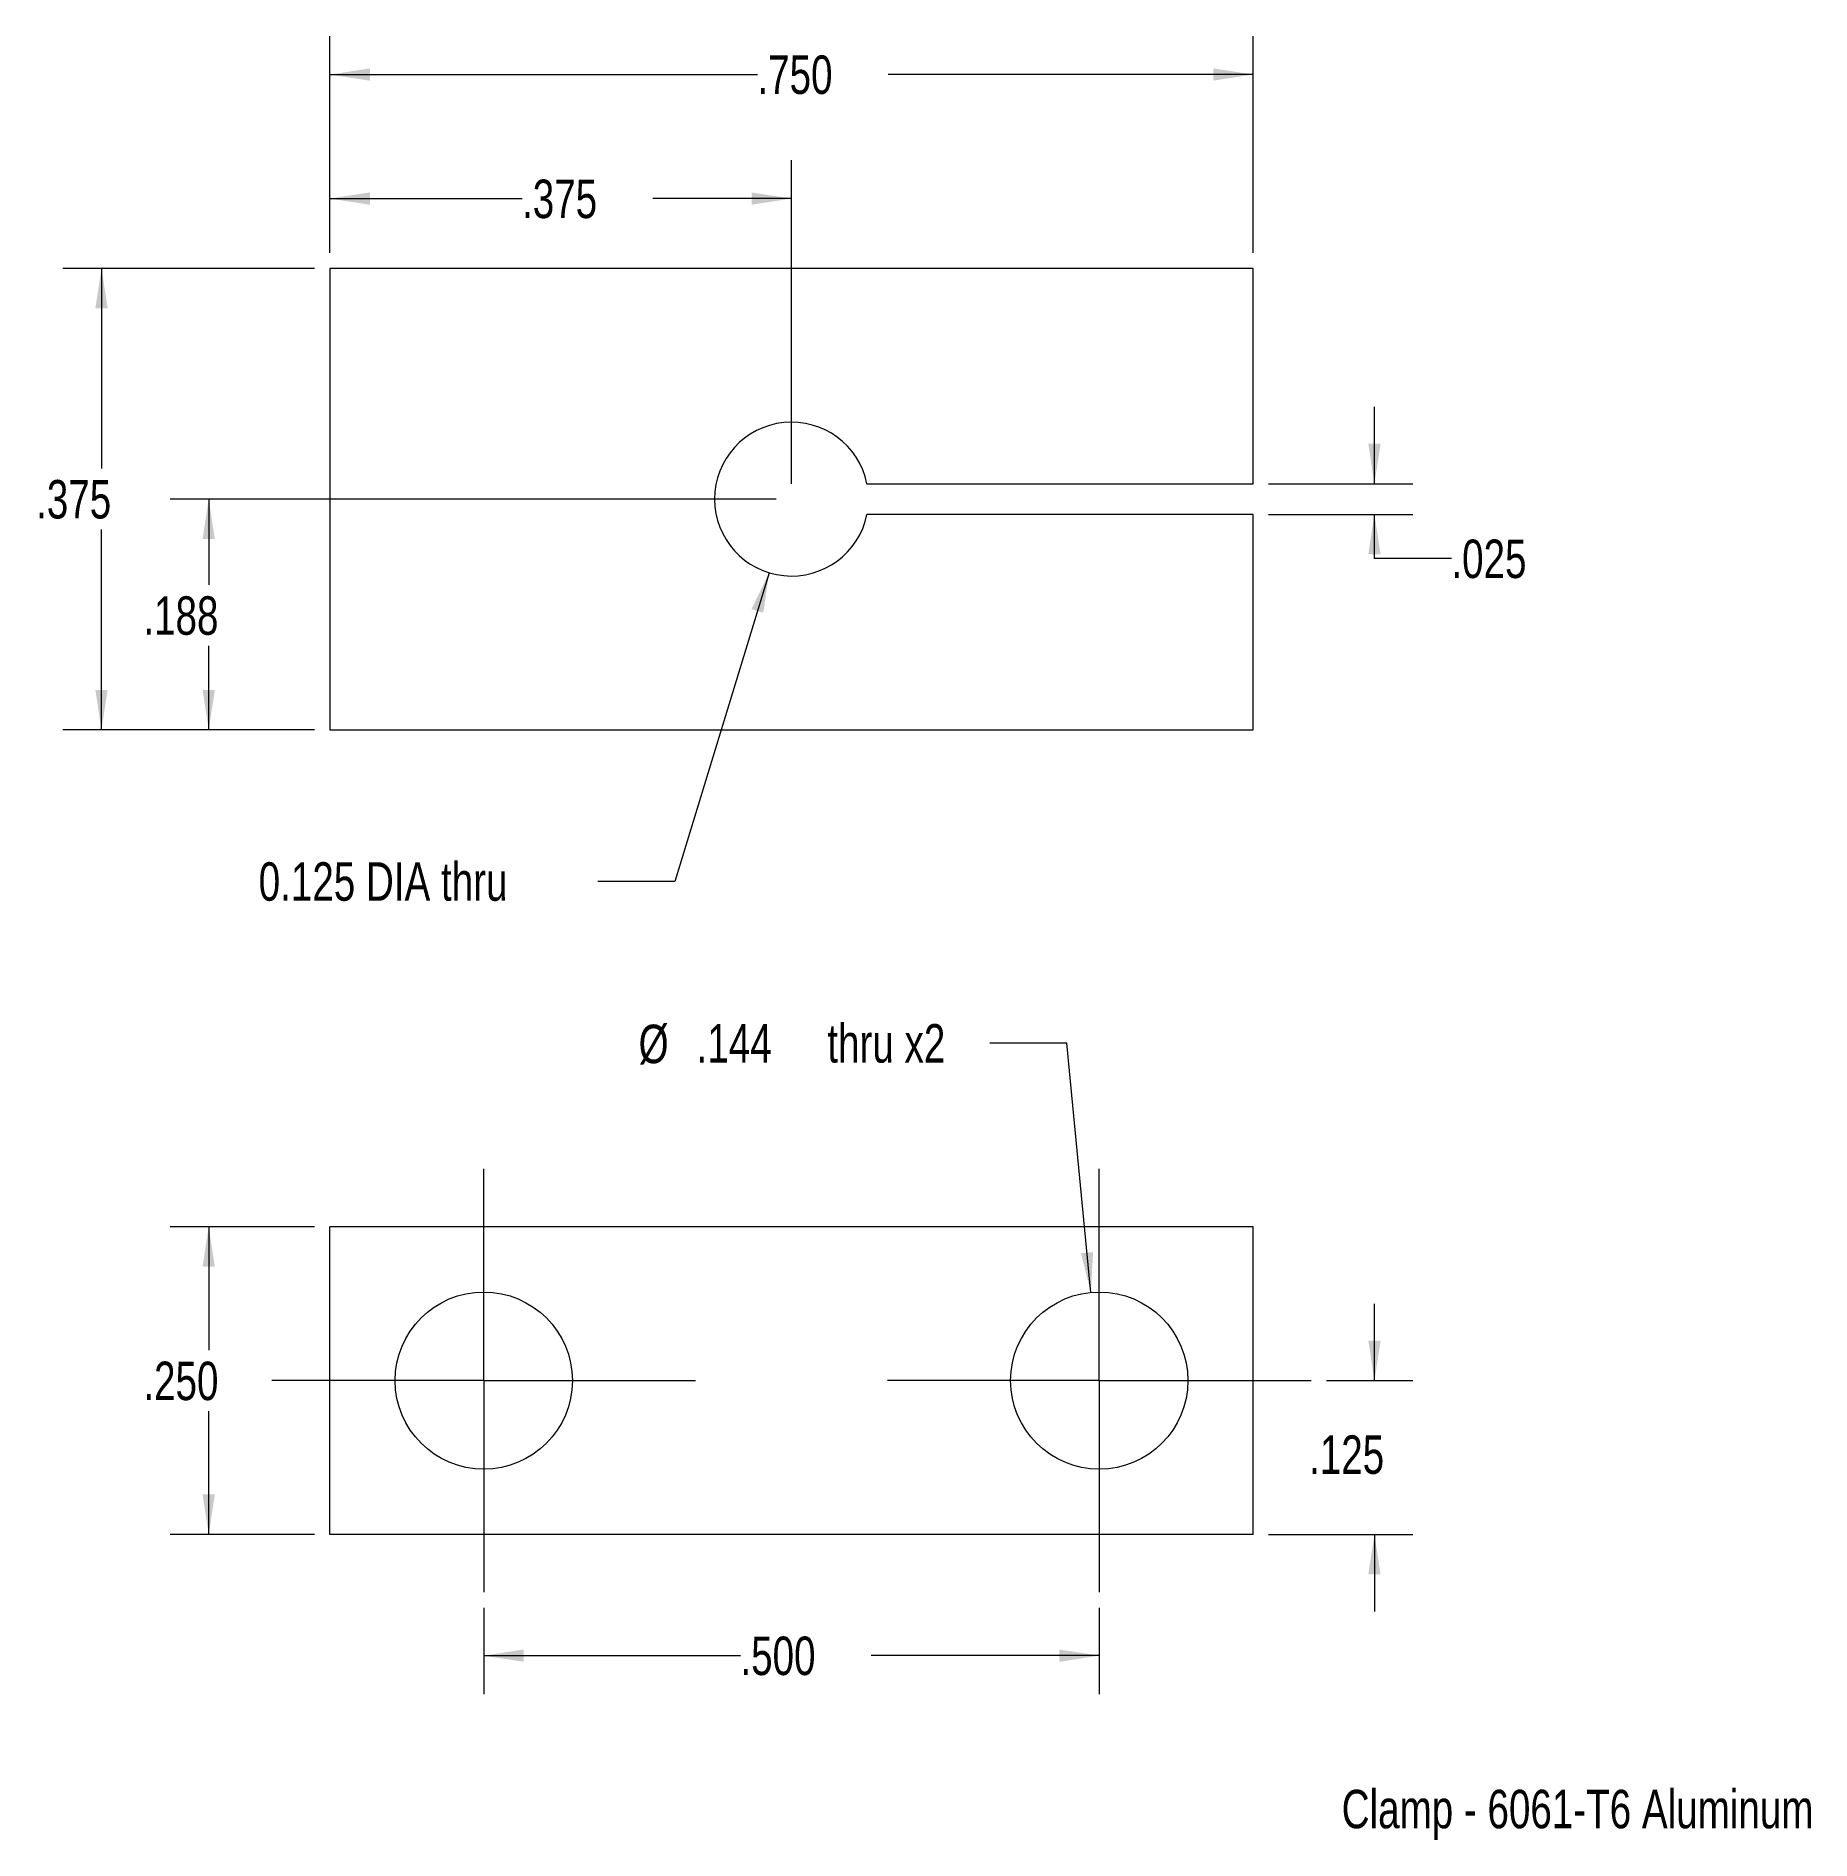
# Model space of a CAD drawing. Header units: inches. Extents: x 0.69 to 2.13, y 0.35 to 1.82.
import ezdxf

# ---------------------------------------------------------------- set-up
doc = ezdxf.new("R2010")
doc.units = ezdxf.units.IN
doc.header["$LTSCALE"] = 0.25
doc.header["$MEASUREMENT"] = 0
doc.styles.add('SLDTEXTSTYLE0', font='TXT', dxfattribs={"width": 0.75})
doc.dimstyles.new('SLDDIMSTYLE0', dxfattribs={"dimtxt": 0.03125, "dimasz": 0.0325, "dimexe": 0, "dimexo": 0.0625, "dimgap": 0.007812, "dimtad": 0, "dimtih": 1, "dimtoh": 1, "dimrnd": 1e-09, "dimzin": 4, "dimdsep": 46, "dimlunit": 5, "dimtxsty": 'SLDTEXTSTYLE0', "dimsah": 1, "dimcen": 0.09, "dimadec": 0, "dimazin": 1, "dimtfac": 1, "dimtofl": 0, "dimtmove": 0, "dimatfit": 3, "dimfxl": 1, "dimfrac": 2, "dimtolj": 1, "dimtzin": 12, "dimarcsym": 0})
doc.dimstyles.new('SLDDIMSTYLE1', dxfattribs={"dimtxt": 0.03125, "dimasz": 0.0325, "dimexe": 0, "dimexo": 0.0625, "dimgap": 0.007812, "dimtad": 0, "dimtih": 1, "dimtoh": 1, "dimrnd": 1e-09, "dimzin": 12, "dimdsep": 46, "dimlunit": 5, "dimtxsty": 'SLDTEXTSTYLE0', "dimsah": 1, "dimcen": 0.09, "dimadec": 0, "dimazin": 3, "dimtfac": 1, "dimtofl": 0, "dimtmove": 0, "dimatfit": 3, "dimfxl": 1, "dimfrac": 2, "dimtolj": 1, "dimtzin": 12, "dimarcsym": 0})
doc.dimstyles.new('SLDDIMSTYLE2', dxfattribs={"dimtxt": 0.03125, "dimasz": 0.0325, "dimexe": 0, "dimexo": 0.0625, "dimgap": 0.007812, "dimtad": 0, "dimtih": 1, "dimtoh": 1, "dimrnd": 1e-09, "dimzin": 12, "dimdsep": 46, "dimlunit": 5, "dimtxsty": 'SLDTEXTSTYLE0', "dimsah": 1, "dimcen": 0.09, "dimadec": 0, "dimazin": 3, "dimtfac": 1, "dimtmove": 0, "dimatfit": 0, "dimfxl": 1, "dimfrac": 2, "dimtolj": 1, "dimtzin": 12, "dimarcsym": 0})
doc.dimstyles.new('SLDDIMSTYLE3', dxfattribs={"dimtxt": 0.03125, "dimasz": 0.0325, "dimexe": 0, "dimexo": 0.0625, "dimgap": 0.007812, "dimtad": 0, "dimtih": 1, "dimtoh": 1, "dimrnd": 1e-09, "dimzin": 12, "dimdsep": 46, "dimlunit": 5, "dimtxsty": 'SLDTEXTSTYLE0', "dimsah": 1, "dimcen": 0, "dimadec": 0, "dimazin": 3, "dimtfac": 1, "dimtofl": 0, "dimtmove": 0, "dimatfit": 3, "dimfxl": 1, "dimfrac": 2, "dimtolj": 1, "dimtzin": 12, "dimarcsym": 0})
doc.dimstyles.new('SLDDIMSTYLE4', dxfattribs={"dimtxt": 0.03125, "dimasz": 0.0325, "dimexe": 0, "dimexo": 0.0625, "dimgap": 0.007812, "dimtad": 0, "dimtih": 1, "dimtoh": 1, "dimrnd": 1e-09, "dimzin": 12, "dimdsep": 46, "dimlunit": 5, "dimtxsty": 'SLDTEXTSTYLE0', "dimsah": 1, "dimcen": 0, "dimadec": 0, "dimazin": 3, "dimtfac": 1, "dimtofl": 0, "dimtmove": 0, "dimatfit": 3, "dimfxl": 1, "dimfrac": 2, "dimtolj": 1, "dimtzin": 12, "dimarcsym": 0})

# ---------------------------------------------------------------- blocks, each defined once
blk = doc.blocks.new('*D1')
at = {"color": 7, "linetype": 'Continuous', "lineweight": 0}
for p, q in [((0.9274, 1.6414), (0.9274, 1.8176)), ((1.6774, 1.6414), (1.6774, 1.8176)), ((0.9274, 1.7864), (1.2747, 1.7864)), ((1.6774, 1.7864), (1.3809, 1.7864))]:
    blk.add_line(p, q, dxfattribs=at)
for points in [[(0.9274, 1.7864), (0.9599, 1.7814), (0.9599, 1.7914)], [(1.6774, 1.7864), (1.6449, 1.7914), (1.6449, 1.7814)]]:
    blk.add_solid(points, dxfattribs=at)
at = {"color": 7, "linetype": 'Continuous', "lineweight": 0, "insert": (1.2747, 1.8019, -0.1211), "char_height": 0.03125, "attachment_point": 1, "style": 'SLDTEXTSTYLE0'}
blk.add_mtext('.750', dxfattribs=at)
blk = doc.blocks.new('*D2')
at = {"color": 7, "linetype": 'Continuous', "lineweight": 0}
for p, q in [((0.9149, 1.6289), (0.7106, 1.6289)), ((0.7419, 1.6289), (0.7419, 1.4662)), ((0.7419, 1.2539), (0.7419, 1.4166)), ((0.9149, 1.2539), (0.7106, 1.2539))]:
    blk.add_line(p, q, dxfattribs=at)
for points in [[(0.7419, 1.6289), (0.7369, 1.5964), (0.7469, 1.5964)], [(0.7419, 1.2539), (0.7469, 1.2864), (0.7369, 1.2864)]]:
    blk.add_solid(points, dxfattribs=at)
at = {"color": 7, "linetype": 'Continuous', "lineweight": 0, "insert": (0.6888, 1.4569, -0.1211), "char_height": 0.03125, "attachment_point": 1, "style": 'SLDTEXTSTYLE0'}
blk.add_mtext('.375', dxfattribs=at)
blk = doc.blocks.new('*D3')
at = {"color": 7, "linetype": 'Continuous', "lineweight": 0}
for p, q in [((1.7759, 1.4539), (1.7759, 1.5164)), ((1.6899, 1.4539), (1.8071, 1.4539)), ((1.6899, 1.4289), (1.8071, 1.4289)), ((1.7759, 1.393), (1.7759, 1.4289)), ((1.8384, 1.393), (1.7759, 1.393))]:
    blk.add_line(p, q, dxfattribs=at)
for points in [[(1.7759, 1.4539), (1.7809, 1.4864), (1.7709, 1.4864)], [(1.7759, 1.4289), (1.7709, 1.3964), (1.7809, 1.3964)]]:
    blk.add_solid(points, dxfattribs=at)
at = {"color": 7, "linetype": 'Continuous', "lineweight": 0, "insert": (1.8384, 1.4085, -0.1211), "char_height": 0.03125, "attachment_point": 1, "style": 'SLDTEXTSTYLE0'}
blk.add_mtext('.025', dxfattribs=at)
blk = doc.blocks.new('*D4')
at = {"color": 7, "linetype": 'Continuous', "lineweight": 0}
for p, q in [((1.2842, 1.3816), (1.2077, 1.1308)), ((1.2077, 1.1308), (1.1452, 1.1308))]:
    blk.add_line(p, q, dxfattribs=at)
blk.add_solid([(1.2842, 1.3816), (1.2699, 1.352), (1.2795, 1.3491)], dxfattribs=at)
at = {"color": 7, "linetype": 'Continuous', "lineweight": 0, "insert": (0.8696, 1.1463, -0.1211), "char_height": 0.03125, "attachment_point": 1, "style": 'SLDTEXTSTYLE0'}
blk.add_mtext('0.125 DIA thru', dxfattribs=at)
blk = doc.blocks.new('*D5')
at = {"color": 7, "linetype": 'Continuous', "lineweight": 0}
for p, q in [((1.2899, 1.4414), (0.7978, 1.4414)), ((0.829, 1.4414), (0.829, 1.3718)), ((0.829, 1.2539), (0.829, 1.3222)), ((0.9149, 1.2539), (0.7978, 1.2539))]:
    blk.add_line(p, q, dxfattribs=at)
for points in [[(0.829, 1.4414), (0.824, 1.4089), (0.834, 1.4089)], [(0.829, 1.2539), (0.834, 1.2864), (0.824, 1.2864)]]:
    blk.add_solid(points, dxfattribs=at)
at = {"color": 7, "linetype": 'Continuous', "lineweight": 0, "insert": (0.7759, 1.3624, -0.1211), "char_height": 0.03125, "attachment_point": 1, "style": 'SLDTEXTSTYLE0'}
blk.add_mtext('.188', dxfattribs=at)
blk = doc.blocks.new('*D6')
at = {"color": 7, "linetype": 'Continuous', "lineweight": 0}
for p, q in [((0.9274, 1.6414), (0.9274, 1.7168)), ((1.3024, 1.4539), (1.3024, 1.7168)), ((0.9274, 1.6856), (1.0835, 1.6856)), ((1.3024, 1.6856), (1.1897, 1.6856))]:
    blk.add_line(p, q, dxfattribs=at)
for points in [[(0.9274, 1.6856), (0.9599, 1.6806), (0.9599, 1.6906)], [(1.3024, 1.6856), (1.2699, 1.6906), (1.2699, 1.6806)]]:
    blk.add_solid(points, dxfattribs=at)
at = {"color": 7, "linetype": 'Continuous', "lineweight": 0, "insert": (1.0835, 1.701, -0.1211), "char_height": 0.03125, "attachment_point": 1, "style": 'SLDTEXTSTYLE0'}
blk.add_mtext('.375', dxfattribs=at)
blk = doc.blocks.new('*D7')
at = {"color": 7, "linetype": 'Continuous', "lineweight": 0}
for p, q in [((1.0524, 0.5406), (1.0524, 0.4704)), ((1.5524, 0.5406), (1.5524, 0.4704)), ((1.0524, 0.5016), (1.2609, 0.5016)), ((1.5524, 0.5016), (1.3671, 0.5016))]:
    blk.add_line(p, q, dxfattribs=at)
for points in [[(1.0524, 0.5016), (1.0849, 0.4966), (1.0849, 0.5066)], [(1.5524, 0.5016), (1.5199, 0.5066), (1.5199, 0.4966)]]:
    blk.add_solid(points, dxfattribs=at)
at = {"color": 7, "linetype": 'Continuous', "lineweight": 0, "insert": (1.2609, 0.5171, 0.0039), "char_height": 0.03125, "attachment_point": 1, "style": 'SLDTEXTSTYLE0'}
blk.add_mtext('.500', dxfattribs=at)
blk = doc.blocks.new('*D8')
at = {"color": 7, "linetype": 'Continuous', "lineweight": 0}
for p, q in [((0.9149, 0.8501), (0.7978, 0.8501)), ((0.829, 0.8501), (0.829, 0.7499)), ((0.829, 0.6001), (0.829, 0.7002)), ((0.9149, 0.6001), (0.7978, 0.6001))]:
    blk.add_line(p, q, dxfattribs=at)
for points in [[(0.829, 0.8501), (0.824, 0.8176), (0.834, 0.8176)], [(0.829, 0.6001), (0.834, 0.6326), (0.824, 0.6326)]]:
    blk.add_solid(points, dxfattribs=at)
at = {"color": 7, "linetype": 'Continuous', "lineweight": 0, "insert": (0.7759, 0.7405, 0.0039), "char_height": 0.03125, "attachment_point": 1, "style": 'SLDTEXTSTYLE0'}
blk.add_mtext('.250', dxfattribs=at)
blk = doc.blocks.new('*D9')
at = {"color": 7, "linetype": 'Continuous', "lineweight": 0}
for p, q in [((1.7759, 0.7251), (1.7759, 0.7876)), ((1.7369, 0.7251), (1.8071, 0.7251)), ((1.6899, 0.6001), (1.8071, 0.6001)), ((1.7759, 0.6001), (1.7759, 0.5376))]:
    blk.add_line(p, q, dxfattribs=at)
for points in [[(1.7759, 0.7251), (1.7809, 0.7576), (1.7709, 0.7576)], [(1.7759, 0.6001), (1.7709, 0.5676), (1.7809, 0.5676)]]:
    blk.add_solid(points, dxfattribs=at)
at = {"color": 7, "linetype": 'Continuous', "lineweight": 0, "insert": (1.7228, 0.6806, 0.0039), "char_height": 0.03125, "attachment_point": 1, "style": 'SLDTEXTSTYLE0'}
blk.add_mtext('.125', dxfattribs=at)
blk = doc.blocks.new('*D10')
at = {"color": 7, "linetype": 'Continuous', "lineweight": 0}
for p, q in [((1.5261, 0.9992), (1.4636, 0.9992)), ((1.5455, 0.7967), (1.5261, 0.9992))]:
    blk.add_line(p, q, dxfattribs=at)
blk.add_solid([(1.5455, 0.7967), (1.5474, 0.8296), (1.5375, 0.8286)], dxfattribs=at)
at = {"color": 7, "linetype": 'Continuous', "lineweight": 0, "char_height": 0.03125, "attachment_point": 1, "style": 'SLDTEXTSTYLE0'}
for s, insert in [('%%c', (1.1782, 1.0143, 0.0039)), ('.144', (1.2253, 1.0148, 0.0039)), ('thru x2', (1.3315, 1.0148, 0.0039))]:
    blk.add_mtext(s, dxfattribs=dict(at, insert=insert))
blk = doc.blocks.new('SW_CENTERMARKSYMBOL_0')
at = {"color": 0, "linetype": 'Continuous', "lineweight": 0}
for p, q in [((0, 0.1), (0, 0.172)), ((0, 0), (0, 0.1)), ((-0.1, 0), (-0.172, 0)), ((0, 0), (-0.1, 0)), ((0, 0), (0, -0.1)), ((0, 0), (0.1, 0)), ((0.1, 0), (0.172, 0)), ((0, -0.1), (0, -0.172))]:
    blk.add_line(p, q, dxfattribs=at)
blk = doc.blocks.new('SW_CENTERMARKSYMBOL_1')
at = {"color": 0, "linetype": 'Continuous', "lineweight": 0}
for p, q in [((0, 0.1), (0, 0.172)), ((0, 0), (0, 0.1)), ((-0.1, 0), (-0.172, 0)), ((0, 0), (-0.1, 0)), ((0, 0), (0, -0.1)), ((0, 0), (0.1, 0)), ((0.1, 0), (0.172, 0)), ((0, -0.1), (0, -0.172))]:
    blk.add_line(p, q, dxfattribs=at)

msp = doc.modelspace()

# ---------------------------------------------------------------- linework, layer by layer
at = {"color": 7, "linetype": 'Continuous', "lineweight": 15}
for p, q in [((1.6774, 1.6289), (0.9274, 1.6289)), ((0.9274, 1.6289), (0.9274, 1.2539)), ((1.6774, 1.4539), (1.6774, 1.6289)), ((1.3637, 1.4539), (1.6774, 1.4539)), ((1.6774, 1.4289), (1.3637, 1.4289)), ((1.6774, 1.2539), (1.6774, 1.4289)), ((0.9274, 1.2539), (1.6774, 1.2539)), ((1.6774, 0.8501), (0.9274, 0.8501)), ((0.9274, 0.6001), (0.9274, 0.8501)), ((1.6774, 0.6001), (1.6774, 0.8501)), ((1.6774, 0.6001), (0.9274, 0.6001))]:
    msp.add_line(p, q, dxfattribs=at)
for centre in [(1.0524, 0.7251), (1.5524, 0.7251)]:
    msp.add_circle(centre, 0.072, dxfattribs=at)
msp.add_arc((1.3024, 1.4414), 0.0625, 11.537, 348.463, dxfattribs=at)

# ---------------------------------------------------------------- block references
at = {"color": 7, "linetype": 'Continuous', "lineweight": 0}
for name, p in [('SW_CENTERMARKSYMBOL_0', (1.0524, 0.7251)), ('SW_CENTERMARKSYMBOL_1', (1.5524, 0.7251))]:
    msp.add_blockref(name, p, dxfattribs=at)

# ---------------------------------------------------------------- texts
at = {"color": 7, "linetype": 'Continuous', "lineweight": 0, "insert": (1.7493, 0.3926), "char_height": 0.03125, "attachment_point": 1, "style": 'SLDTEXTSTYLE0'}
msp.add_mtext('Clamp - 6061-T6 Aluminum', dxfattribs=at)

# ---------------------------------------------------------------- dimensions: what is measured, and where the dimension line sits
at = {"color": 7, "linetype": 'Continuous', "lineweight": 0}
for base, p1, p2, dimstyle, picture, middle in [((1.6774, 1.7864), (0.9274, 1.6289), (1.6774, 1.6289), 'SLDDIMSTYLE0', '*D1', (1.3278, 1.7864)), ((0.9274428799, 1.6855698725), (1.3024428799, 1.4414094049), (0.9274428799, 1.6289094049), 'SLDDIMSTYLE1', '*D6', (1.136598034, 1.6855698725)), ((1.5524, 0.5016), (1.0524, 0.5531), (1.5524, 0.5531), 'SLDDIMSTYLE0', '*D7', (1.314, 0.5016))]:
    dim = msp.add_linear_dim(base=base, p1=p1, p2=p2, dimstyle=dimstyle, dxfattribs=at)
    dim.commit()
    dim.dimension.update_dxf_attribs({"geometry": picture, "text_midpoint": middle, "dimtype": 160})
for base, p1, p2, dimstyle, picture, middle in [((0.7418832265, 1.6289094049), (0.9274428799, 1.2539094049), (0.9274428799, 1.6289094049), 'SLDDIMSTYLE1', '*D2', (0.7418832265, 1.4414094049)), ((1.7758680768, 1.4539094049), (1.6774428799, 1.4289094049), (1.6774428799, 1.4539094049), 'SLDDIMSTYLE2', '*D3', (1.7758680768, 1.3930379915)), ((0.829, 1.2539), (1.3024, 1.4414), (0.9274, 1.2539), 'SLDDIMSTYLE1', '*D5', (0.829, 1.347)), ((0.829, 0.8501), (0.9274, 0.6001), (0.9274, 0.8501), 'SLDDIMSTYLE0', '*D8', (0.829, 0.7251)), ((1.7758680768, 0.7250518066), (1.6774428799, 0.6000518066), (1.7244428799, 0.7250518066), 'SLDDIMSTYLE2', '*D9', (1.7758680768, 0.66516339))]:
    dim = msp.add_linear_dim(base=base, p1=p1, p2=p2, angle=90, dimstyle=dimstyle, dxfattribs=at)
    dim.commit()
    dim.dimension.update_dxf_attribs({"geometry": picture, "text_midpoint": middle, "dimtype": 160})
dim = msp.add_radius_dim(center=(1.3024, 1.4414), mpoint=(1.2842, 1.3816), text='0.125 DIA thru', dimstyle='SLDDIMSTYLE3', override={"dimpost": '<>'}, dxfattribs=at)
dim.commit()
dim.dimension.update_dxf_attribs({"geometry": '*D4', "text_midpoint": (1.0074, 1.1308), "dimtype": 164})
dim = msp.add_diameter_dim_2p(p1=(1.5593, 0.6534), p2=(1.5455, 0.7967), text='<>thru x2', dimstyle='SLDDIMSTYLE4', dxfattribs=at)
dim.commit()
dim.dimension.update_dxf_attribs({"geometry": '*D10', "text_midpoint": (1.3209, 0.9992), "dimtype": 163})

doc.saveas('drawing.dxf')
